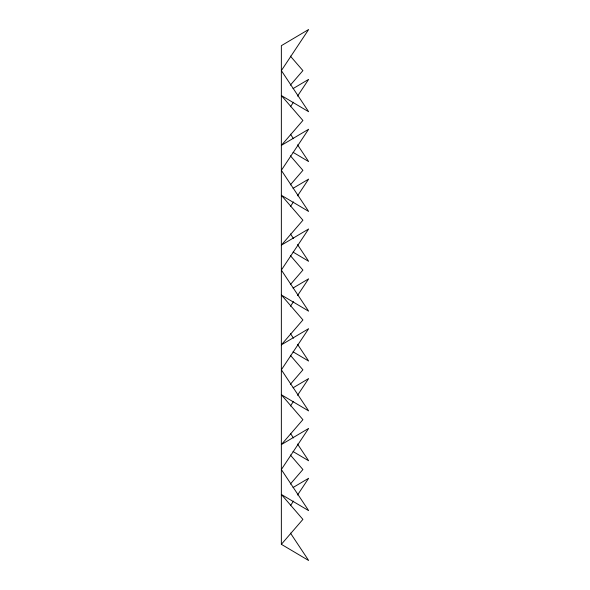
<?xml version="1.0" encoding="UTF-8"?>
<svg xmlns="http://www.w3.org/2000/svg" width="590" height="590" viewBox="0 0 590 590"><rect width="100%" height="100%" fill="white"/><g stroke="black" fill="none" stroke-linecap="round" stroke-linejoin="round"><path stroke-width="0.89" d="M290.45 106.775L293.481 102.203M297.53 96.111L308.644 79.362L293.053 88.611M290.45 206.5L293.481 201.935M297.53 195.843L308.644 179.087L293.053 188.335M290.45 306.225L293.481 301.66M297.53 295.568L308.644 278.819L293.053 288.068M290.45 405.957L293.481 401.384M297.53 395.293L308.644 378.544L293.053 387.792M290.45 505.682L293.481 501.109M297.53 495.017L308.644 478.269L293.053 487.517M290.332 85.159L302.906 70.616L290.332 56.072M290.332 184.884L302.906 170.34L290.332 155.797M290.332 284.609L302.906 270.065L290.332 255.522M290.332 384.341L302.906 369.797L290.332 355.254M290.332 484.066L302.906 469.522L290.332 454.978M281.356 544.319L302.906 519.384L281.356 494.457L308.644 510.638L281.356 469.522L308.644 428.406L281.356 444.587L302.906 419.66L281.356 394.725L308.644 410.913L281.356 369.797L308.644 328.682L281.356 344.862L302.906 319.935L281.356 295L308.644 311.181L281.356 270.065L308.644 228.957L281.356 245.138L302.906 220.203L281.356 195.275L308.644 211.456L281.356 170.34L308.644 129.225L281.356 145.413L302.906 120.478L281.356 95.543L308.644 111.731L281.356 70.616L308.644 29.5L281.356 45.681L281.356 544.319L308.644 560.5L290.45 533.087M293.053 152.345L308.644 161.594L297.53 144.845M293.053 252.07L308.644 261.318L297.53 244.57M293.053 351.802L308.644 361.043L297.53 344.295M293.053 451.527L308.644 460.775L297.53 444.019M290.45 134.181L293.481 138.753M290.45 233.913L293.481 238.478M290.45 333.638L293.481 338.203M290.45 433.362L293.481 437.935"/></g></svg>
